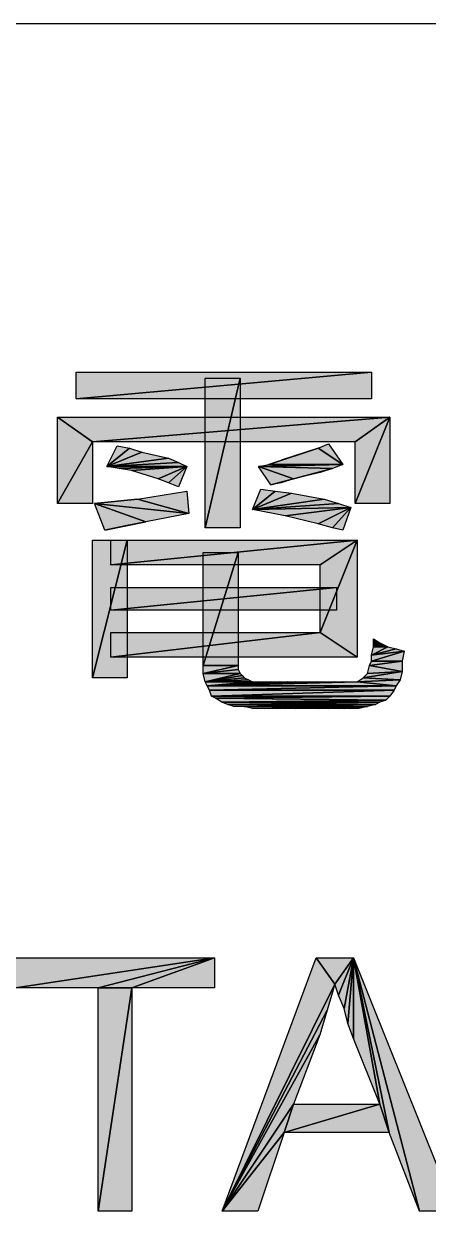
# Model space of a CAD drawing. Header units: millimetres. Extents: x -159 to 198, y 0 to 225.
# Drawn here: x -117.8 to -115.52, y 25.85 to 32.56 of the extents above; entities that cross this region are included whole.
import ezdxf

# ---------------------------------------------------------------- set-up
doc = ezdxf.new("R2010")
doc.units = ezdxf.units.MM
doc.header["$LTSCALE"] = 10.89
doc.layers.add('12_COIN_DXF_FORMAT', color=7, linetype='CONTINUOUS')
doc.layers.add('PAPER', color=7, linetype='CONTINUOUS')

# ---------------------------------------------------------------- blocks, each defined once
blk = doc.blocks.new('A_C4F889353_BL2', base_point=(32.2476, 18.7626))
at = {"layer": '12_COIN_DXF_FORMAT', "color": 7, "linetype": 'Continuous'}
for p, q in [((33.4662, 20.9833), (33.4662, 21.134)), ((33.4662, 21.134), (35.1358, 21.134)), ((35.1358, 21.134), (33.4662, 20.9833)), ((33.4662, 20.9833), (35.1358, 21.134)), ((34.1966, 20.2528), (34.1966, 21.0992)), ((34.1966, 21.0992), (34.3937, 21.0992)), ((34.3937, 21.0992), (34.1966, 20.2528)), ((34.1966, 20.2528), (34.3937, 21.0992)), ((34.3937, 21.0992), (34.3937, 20.2528)), ((35.1358, 21.134), (35.1358, 20.9833)), ((35.1358, 20.9833), (33.4662, 20.9833)), ((33.5589, 20.7398), (33.3618, 20.8789)), ((33.3618, 20.8789), (35.2401, 20.8789)), ((33.3618, 20.392), (33.3618, 20.8789)), ((33.3618, 20.8789), (33.5589, 20.7398)), ((35.2401, 20.8789), (33.5589, 20.7398)), ((33.5589, 20.7398), (35.2401, 20.8789)), ((35.2401, 20.8789), (35.043, 20.7398)), ((35.043, 20.7398), (35.2401, 20.8789)), ((35.2401, 20.8789), (35.043, 20.392)), ((35.043, 20.392), (35.2401, 20.8789)), ((35.2401, 20.8789), (35.2401, 20.392)), ((33.5589, 20.7398), (33.3618, 20.392)), ((33.3618, 20.392), (33.5589, 20.7398)), ((33.5589, 20.7398), (33.5589, 20.392)), ((35.043, 20.7398), (33.5589, 20.7398)), ((33.6401, 20.6007), (33.6981, 20.7166)), ((33.6401, 20.6007), (33.7676, 20.705)), ((33.7676, 20.705), (33.6401, 20.6007)), ((33.6401, 20.6007), (33.8372, 20.6818)), ((33.8372, 20.6818), (33.6401, 20.6007)), ((33.6981, 20.7166), (33.7676, 20.705)), ((33.7676, 20.705), (33.8372, 20.6818)), ((33.8372, 20.6818), (33.9879, 20.647)), ((34.8343, 20.705), (34.556, 20.6122)), ((34.556, 20.6122), (34.8343, 20.705)), ((34.8343, 20.705), (34.6256, 20.6354)), ((34.6256, 20.6354), (34.8343, 20.705)), ((34.6256, 20.6354), (34.7647, 20.6818)), ((34.7647, 20.6818), (34.8343, 20.705)), ((34.8343, 20.705), (34.8923, 20.7282)), ((34.8343, 20.705), (34.9734, 20.6122)), ((34.9734, 20.6122), (34.8343, 20.705)), ((34.8923, 20.7282), (34.9734, 20.6122)), ((35.043, 20.392), (35.043, 20.7398)), ((33.6401, 20.6007), (33.9879, 20.647)), ((33.9879, 20.647), (33.6401, 20.6007)), ((34.0459, 20.6238), (33.6401, 20.6007)), ((33.6401, 20.6007), (34.0459, 20.6238)), ((33.9879, 20.647), (34.0459, 20.6238)), ((34.0459, 20.6238), (34.0923, 20.6007)), ((34.4981, 20.6007), (34.556, 20.6122)), ((34.9734, 20.6122), (34.4981, 20.6007)), ((34.4981, 20.6007), (34.9734, 20.6122)), ((34.556, 20.6122), (34.6256, 20.6354)), ((34.9734, 20.6122), (34.556, 20.6122)), ((34.556, 20.6122), (34.9734, 20.6122)), ((34.9734, 20.6122), (34.9155, 20.5891)), ((34.0923, 20.6007), (33.6401, 20.6007)), ((33.7097, 20.5891), (33.6401, 20.6007)), ((33.6401, 20.6007), (34.0923, 20.6007)), ((34.0923, 20.6007), (33.7097, 20.5891)), ((33.7097, 20.5891), (34.0923, 20.6007)), ((33.7792, 20.5775), (33.7097, 20.5891)), ((34.0923, 20.6007), (33.7792, 20.5775)), ((33.7792, 20.5775), (34.0923, 20.6007)), ((33.93, 20.5311), (33.7792, 20.5775)), ((34.0923, 20.6007), (33.93, 20.5311)), ((33.93, 20.5311), (34.0923, 20.6007)), ((34.0923, 20.6007), (33.9879, 20.5079)), ((33.9879, 20.5079), (34.0923, 20.6007)), ((34.0923, 20.6007), (34.0459, 20.4847)), ((34.9155, 20.5891), (34.4981, 20.6007)), ((34.6952, 20.5311), (34.4981, 20.6007)), ((34.4981, 20.6007), (34.9155, 20.5891)), ((34.5676, 20.4963), (34.4981, 20.6007)), ((34.4981, 20.6007), (34.6952, 20.5311)), ((34.6952, 20.5311), (34.9155, 20.5891)), ((34.9155, 20.5891), (34.6952, 20.5311)), ((34.8459, 20.5659), (34.6952, 20.5311)), ((34.9155, 20.5891), (34.8459, 20.5659)), ((33.9879, 20.5079), (33.93, 20.5311)), ((34.0459, 20.4847), (33.9879, 20.5079)), ((34.5676, 20.4963), (34.6952, 20.5311)), ((34.6952, 20.5311), (34.5676, 20.4963)), ((34.6256, 20.5079), (34.5676, 20.4963)), ((34.6952, 20.5311), (34.6256, 20.5079)), ((33.814, 20.4151), (33.5705, 20.392)), ((33.5705, 20.392), (33.814, 20.4151)), ((33.6865, 20.4036), (33.814, 20.4151)), ((33.814, 20.4151), (34.0923, 20.4615)), ((33.814, 20.4151), (34.1039, 20.334)), ((34.1039, 20.334), (33.814, 20.4151)), ((34.0923, 20.4615), (34.1039, 20.334)), ((34.4633, 20.3572), (34.5097, 20.4731)), ((34.4633, 20.3572), (34.5908, 20.4615)), ((34.5908, 20.4615), (34.4633, 20.3572)), ((34.4633, 20.3572), (34.6836, 20.4499)), ((34.6836, 20.4499), (34.4633, 20.3572)), ((34.4633, 20.3572), (34.8691, 20.4151)), ((34.8691, 20.4151), (34.4633, 20.3572)), ((34.5097, 20.4731), (34.5908, 20.4615)), ((34.5908, 20.4615), (34.6836, 20.4499)), ((34.6836, 20.4499), (34.8691, 20.4151)), ((34.8691, 20.4151), (34.9503, 20.392)), ((33.5589, 20.392), (33.3618, 20.392)), ((33.5705, 20.392), (33.6865, 20.4036)), ((34.1039, 20.334), (33.5705, 20.392)), ((33.8604, 20.2876), (33.5705, 20.392)), ((33.5705, 20.392), (34.1039, 20.334)), ((33.6285, 20.2412), (33.5705, 20.392)), ((33.5705, 20.392), (33.8604, 20.2876)), ((34.4633, 20.3572), (34.9503, 20.392)), ((34.9503, 20.392), (34.4633, 20.3572)), ((35.0198, 20.3688), (34.4633, 20.3572)), ((34.4633, 20.3572), (35.0198, 20.3688)), ((34.6488, 20.3224), (34.4633, 20.3572)), ((35.0198, 20.3688), (34.6488, 20.3224)), ((34.6488, 20.3224), (35.0198, 20.3688)), ((35.0198, 20.3688), (34.8343, 20.276)), ((34.8343, 20.276), (35.0198, 20.3688)), ((35.0198, 20.3688), (34.9155, 20.2528)), ((34.9155, 20.2528), (35.0198, 20.3688)), ((34.9503, 20.392), (35.0198, 20.3688)), ((35.0198, 20.3688), (34.9734, 20.2412)), ((35.2401, 20.392), (35.043, 20.392)), ((33.6285, 20.2412), (33.8604, 20.2876)), ((33.8604, 20.2876), (33.6285, 20.2412)), ((33.8604, 20.2876), (33.7445, 20.2644)), ((34.1039, 20.334), (33.8604, 20.2876)), ((34.8343, 20.276), (34.6488, 20.3224)), ((34.9155, 20.2528), (34.8343, 20.276)), ((33.7445, 20.2644), (33.6285, 20.2412)), ((34.3937, 20.2528), (34.1966, 20.2528)), ((34.9734, 20.2412), (34.9155, 20.2528)), ((33.5589, 19.4065), (33.5589, 20.1833)), ((33.5589, 20.1833), (33.756, 20.1833)), ((33.756, 20.1833), (33.5589, 19.4065)), ((33.5589, 19.4065), (33.756, 20.1833)), ((33.6633, 20.0441), (33.6633, 20.1833)), ((33.6633, 20.1833), (35.0546, 20.1833)), ((35.0546, 20.1833), (33.6633, 20.0441)), ((33.6633, 20.0441), (35.0546, 20.1833)), ((33.756, 20.1833), (33.756, 19.4065)), ((35.0546, 20.1833), (34.8459, 20.0441)), ((34.8459, 20.0441), (35.0546, 20.1833)), ((35.0546, 20.1833), (34.8459, 19.6615)), ((34.8459, 19.6615), (35.0546, 20.1833)), ((35.0546, 20.1833), (35.0546, 19.5224)), ((34.185, 19.476), (34.185, 20.1137)), ((34.185, 20.1137), (34.3821, 20.1137)), ((34.3821, 20.1137), (34.185, 19.476)), ((34.185, 19.476), (34.3821, 20.1137)), ((34.3821, 20.1137), (34.3821, 19.476)), ((34.8459, 20.0441), (33.6633, 20.0441)), ((34.8459, 19.6615), (34.8459, 20.0441)), ((33.6633, 19.7891), (33.6633, 19.9166)), ((33.6633, 19.9166), (34.9387, 19.9166)), ((34.9387, 19.9166), (33.6633, 19.7891)), ((33.6633, 19.7891), (34.9387, 19.9166)), ((34.9387, 19.9166), (34.9387, 19.7891)), ((34.9387, 19.7891), (33.6633, 19.7891)), ((33.6633, 19.5224), (33.6633, 19.6615)), ((33.6633, 19.6615), (34.8459, 19.6615)), ((34.8459, 19.6615), (33.6633, 19.5224)), ((33.6633, 19.5224), (34.8459, 19.6615)), ((34.8459, 19.6615), (35.0546, 19.5224)), ((35.0546, 19.5224), (34.8459, 19.6615)), ((35.1474, 19.5804), (35.1474, 19.6267)), ((35.1474, 19.6267), (35.1821, 19.6036)), ((35.1821, 19.6036), (35.1474, 19.5804)), ((35.1474, 19.5804), (35.1821, 19.6036)), ((35.1821, 19.6036), (35.2285, 19.5804)), ((35.1358, 19.534), (35.2285, 19.5804)), ((35.1358, 19.534), (35.1474, 19.5804)), ((35.2285, 19.5804), (35.1358, 19.534)), ((35.1358, 19.534), (35.2749, 19.5688)), ((35.2749, 19.5688), (35.1358, 19.534)), ((35.3213, 19.5572), (35.1358, 19.534)), ((35.1358, 19.534), (35.3213, 19.5572)), ((35.3213, 19.5572), (35.1358, 19.4992)), ((35.1358, 19.4992), (35.3213, 19.5572)), ((35.2285, 19.5804), (35.1474, 19.5804)), ((35.1474, 19.5804), (35.2285, 19.5804)), ((35.2285, 19.5804), (35.2749, 19.5688)), ((35.2749, 19.5688), (35.3213, 19.5572)), ((35.3213, 19.5572), (35.3097, 19.4992)), ((35.0546, 19.5224), (33.6633, 19.5224)), ((34.3821, 19.476), (34.185, 19.476)), ((34.185, 19.4296), (34.3821, 19.476)), ((34.185, 19.4296), (34.185, 19.476)), ((34.185, 19.476), (34.3821, 19.476)), ((34.3821, 19.476), (34.185, 19.4296)), ((34.3821, 19.476), (34.3821, 19.4528)), ((35.1126, 19.4296), (35.1242, 19.476)), ((35.1242, 19.476), (35.1358, 19.4992)), ((35.3097, 19.4992), (35.1242, 19.476)), ((35.1242, 19.476), (35.3097, 19.4992)), ((35.3097, 19.4412), (35.1242, 19.476)), ((35.1242, 19.476), (35.3097, 19.4412)), ((35.1358, 19.4992), (35.1358, 19.534)), ((35.3097, 19.4992), (35.1358, 19.4992)), ((35.1358, 19.4992), (35.3097, 19.4992)), ((35.3097, 19.4992), (35.3097, 19.4412)), ((33.756, 19.4065), (33.5589, 19.4065)), ((34.3821, 19.4528), (34.185, 19.4296)), ((34.185, 19.4296), (34.3821, 19.4528)), ((34.3937, 19.4296), (34.185, 19.4296)), ((34.1966, 19.3833), (34.185, 19.4296)), ((34.185, 19.4296), (34.3937, 19.4296)), ((34.1966, 19.3833), (34.3937, 19.4296)), ((34.3937, 19.4296), (34.1966, 19.3833)), ((34.1966, 19.3833), (34.4053, 19.418)), ((34.4053, 19.418), (34.1966, 19.3833)), ((34.1966, 19.3833), (34.4169, 19.4065)), ((34.4169, 19.4065), (34.1966, 19.3833)), ((34.3821, 19.4528), (34.3937, 19.4296)), ((34.3937, 19.4296), (34.4053, 19.418)), ((34.4053, 19.418), (34.4169, 19.4065)), ((34.4169, 19.4065), (34.4401, 19.3949)), ((35.0546, 19.3833), (35.0894, 19.4065)), ((35.3097, 19.4412), (35.0894, 19.4065)), ((35.0894, 19.4065), (35.3097, 19.4412)), ((35.0894, 19.4065), (35.1126, 19.4296)), ((35.2981, 19.3949), (35.0894, 19.4065)), ((35.0894, 19.4065), (35.2981, 19.3949)), ((35.3097, 19.4412), (35.1126, 19.4296)), ((35.1126, 19.4296), (35.3097, 19.4412)), ((35.3097, 19.4412), (35.2981, 19.3949)), ((34.4401, 19.3949), (34.1966, 19.3833)), ((34.1966, 19.3833), (34.4401, 19.3949)), ((34.4633, 19.3833), (34.1966, 19.3833)), ((34.2082, 19.3601), (34.1966, 19.3833)), ((34.1966, 19.3833), (34.4633, 19.3833)), ((35.0546, 19.3833), (34.2082, 19.3601)), ((34.2082, 19.3601), (34.9966, 19.3833)), ((34.9966, 19.3833), (34.2082, 19.3601)), ((34.2082, 19.3601), (34.9734, 19.3833)), ((34.9734, 19.3833), (34.2082, 19.3601)), ((34.2082, 19.3601), (34.9271, 19.3833)), ((34.9271, 19.3833), (34.2082, 19.3601)), ((34.2082, 19.3601), (34.8227, 19.3833)), ((34.8227, 19.3833), (34.2082, 19.3601)), ((34.2082, 19.3601), (34.7068, 19.3833)), ((34.7068, 19.3833), (34.2082, 19.3601)), ((34.2082, 19.3601), (34.6604, 19.3833)), ((34.6604, 19.3833), (34.2082, 19.3601)), ((34.2082, 19.3601), (34.614, 19.3833)), ((34.614, 19.3833), (34.2082, 19.3601)), ((34.2082, 19.3601), (34.5676, 19.3833)), ((34.5676, 19.3833), (34.2082, 19.3601)), ((34.2082, 19.3601), (34.5445, 19.3833)), ((34.5445, 19.3833), (34.2082, 19.3601)), ((34.2082, 19.3601), (34.4981, 19.3833)), ((34.4981, 19.3833), (34.2082, 19.3601)), ((34.2082, 19.3601), (34.4633, 19.3833)), ((34.4633, 19.3833), (34.2082, 19.3601)), ((34.2082, 19.3601), (35.0546, 19.3833)), ((35.2749, 19.3601), (34.2082, 19.3601)), ((34.2198, 19.3369), (34.2082, 19.3601)), ((34.2082, 19.3601), (35.2749, 19.3601)), ((35.2749, 19.3601), (34.2198, 19.3369)), ((34.2198, 19.3369), (35.2749, 19.3601)), ((35.2633, 19.3369), (34.2198, 19.3369)), ((34.2314, 19.3021), (34.2198, 19.3369)), ((34.2198, 19.3369), (35.2633, 19.3369)), ((35.2633, 19.3369), (34.2314, 19.3021)), ((34.2314, 19.3021), (35.2633, 19.3369)), ((34.4401, 19.3949), (34.4633, 19.3833)), ((34.4633, 19.3833), (34.4981, 19.3833)), ((34.4981, 19.3833), (34.5445, 19.3833)), ((34.5445, 19.3833), (34.5676, 19.3833)), ((34.5676, 19.3833), (34.614, 19.3833)), ((34.614, 19.3833), (34.6604, 19.3833)), ((34.6604, 19.3833), (34.7068, 19.3833)), ((34.7068, 19.3833), (34.8227, 19.3833)), ((34.8227, 19.3833), (34.9271, 19.3833)), ((34.9271, 19.3833), (34.9734, 19.3833)), ((34.9734, 19.3833), (34.9966, 19.3833)), ((34.9966, 19.3833), (35.0546, 19.3833)), ((35.2981, 19.3949), (35.0546, 19.3833)), ((35.0546, 19.3833), (35.2981, 19.3949)), ((35.0546, 19.3833), (35.2749, 19.3601)), ((35.2749, 19.3601), (35.0546, 19.3833)), ((35.2633, 19.3369), (35.2401, 19.3021)), ((35.2749, 19.3601), (35.2633, 19.3369)), ((35.2981, 19.3949), (35.2749, 19.3601)), ((35.2401, 19.3021), (34.2314, 19.3021)), ((34.2546, 19.2905), (34.2314, 19.3021)), ((34.2314, 19.3021), (35.2401, 19.3021)), ((35.2401, 19.3021), (34.2546, 19.2905)), ((34.2546, 19.2905), (35.2401, 19.3021)), ((35.2169, 19.2789), (34.2546, 19.2905)), ((34.2894, 19.2673), (34.2546, 19.2905)), ((34.2546, 19.2905), (35.2169, 19.2789)), ((35.2169, 19.2789), (34.2894, 19.2673)), ((34.2894, 19.2673), (35.2169, 19.2789)), ((35.1821, 19.2673), (34.2894, 19.2673)), ((34.3242, 19.2557), (34.2894, 19.2673)), ((34.2894, 19.2673), (35.1821, 19.2673)), ((35.1821, 19.2673), (34.3242, 19.2557)), ((34.3242, 19.2557), (35.1821, 19.2673)), ((35.1821, 19.2673), (35.1589, 19.2557)), ((35.2169, 19.2789), (35.1821, 19.2673)), ((35.2401, 19.3021), (35.2169, 19.2789)), ((35.1589, 19.2557), (34.3242, 19.2557)), ((34.3589, 19.2441), (34.3242, 19.2557)), ((34.3242, 19.2557), (35.1589, 19.2557)), ((35.1589, 19.2557), (34.3589, 19.2441)), ((34.3589, 19.2441), (35.1589, 19.2557)), ((34.4169, 19.2441), (34.3589, 19.2441)), ((35.1589, 19.2557), (34.4169, 19.2441)), ((34.4169, 19.2441), (35.1589, 19.2557)), ((35.1126, 19.2441), (34.4169, 19.2441)), ((34.4633, 19.2325), (34.4169, 19.2441)), ((34.4169, 19.2441), (35.1126, 19.2441)), ((35.1126, 19.2441), (34.4633, 19.2325)), ((34.4633, 19.2325), (35.1126, 19.2441)), ((34.5329, 19.2325), (34.4633, 19.2325)), ((35.1126, 19.2441), (34.5329, 19.2325)), ((34.5329, 19.2325), (35.1126, 19.2441)), ((34.556, 19.2325), (34.5329, 19.2325)), ((35.1126, 19.2441), (34.556, 19.2325)), ((34.556, 19.2325), (35.1126, 19.2441)), ((34.6024, 19.2325), (34.556, 19.2325)), ((35.1126, 19.2441), (34.6024, 19.2325)), ((34.6024, 19.2325), (35.1126, 19.2441)), ((34.6488, 19.2325), (34.6024, 19.2325)), ((35.1126, 19.2441), (34.6488, 19.2325)), ((34.6488, 19.2325), (35.1126, 19.2441)), ((34.7068, 19.2325), (34.6488, 19.2325)), ((35.1126, 19.2441), (34.7068, 19.2325)), ((34.7068, 19.2325), (35.1126, 19.2441)), ((34.8343, 19.2325), (34.7068, 19.2325)), ((35.1126, 19.2441), (34.8343, 19.2325)), ((34.8343, 19.2325), (35.1126, 19.2441)), ((34.8923, 19.2325), (34.8343, 19.2325)), ((35.1126, 19.2441), (34.8923, 19.2325)), ((34.8923, 19.2325), (35.1126, 19.2441)), ((34.9503, 19.2325), (34.8923, 19.2325)), ((35.1126, 19.2441), (34.9503, 19.2325)), ((34.9503, 19.2325), (35.1126, 19.2441)), ((34.985, 19.2325), (34.9503, 19.2325)), ((35.1126, 19.2441), (34.985, 19.2325)), ((34.985, 19.2325), (35.1126, 19.2441)), ((35.0198, 19.2325), (34.985, 19.2325)), ((35.1126, 19.2441), (35.0198, 19.2325)), ((35.0198, 19.2325), (35.1126, 19.2441)), ((35.0662, 19.2325), (35.0198, 19.2325)), ((35.1126, 19.2441), (35.0662, 19.2325)), ((35.1589, 19.2557), (35.1126, 19.2441)), ((33.1237, 17.8236), (34.2491, 17.8236)), ((34.2491, 17.8236), (33.1237, 17.6537)), ((33.1237, 17.6537), (34.2491, 17.8236)), ((34.2491, 17.8236), (33.5908, 17.6537)), ((33.5908, 17.6537), (34.2491, 17.8236)), ((34.2491, 17.8236), (33.782, 17.6537)), ((33.782, 17.6537), (34.2491, 17.8236)), ((34.2491, 17.8236), (34.2491, 17.6537)), ((34.2916, 16.3902), (34.8225, 17.8236)), ((34.9286, 17.6749), (34.8225, 17.8236)), ((34.8225, 17.8236), (35.0348, 17.8236)), ((34.8225, 17.8236), (34.9286, 17.6749)), ((35.0348, 17.8236), (34.9286, 17.6749)), ((34.9286, 17.6749), (35.0348, 17.8236)), ((35.0348, 17.8236), (34.9499, 17.6112)), ((34.9499, 17.6112), (35.0348, 17.8236)), ((35.0348, 17.8236), (34.9817, 17.5369)), ((34.9817, 17.5369), (35.0348, 17.8236)), ((35.0348, 17.8236), (35.0029, 17.452)), ((35.0029, 17.452), (35.0348, 17.8236)), ((35.0348, 17.8236), (35.0348, 17.367)), ((35.0348, 17.367), (35.0348, 17.8236)), ((35.0348, 17.8236), (35.1834, 16.9954)), ((35.1834, 16.9954), (35.0348, 17.8236)), ((35.0348, 17.8236), (35.2365, 16.8362)), ((35.2365, 16.8362), (35.0348, 17.8236)), ((35.0348, 17.8236), (35.4064, 16.3902)), ((35.0348, 17.8236), (35.6081, 16.3902)), ((35.4064, 16.3902), (35.0348, 17.8236)), ((34.2916, 16.3902), (34.9286, 17.6749)), ((34.9286, 17.6749), (34.2916, 16.3902)), ((34.9286, 17.6749), (34.8862, 17.5263)), ((34.9499, 17.6112), (34.9286, 17.6749)), ((33.5908, 17.6537), (33.1237, 17.6537)), ((33.782, 17.6537), (33.5908, 17.6537)), ((33.5908, 16.3902), (33.5908, 17.6537)), ((33.5908, 17.6537), (33.782, 17.6537)), ((33.782, 17.6537), (33.5908, 16.3902)), ((33.5908, 16.3902), (33.782, 17.6537)), ((34.2491, 17.6537), (33.782, 17.6537)), ((33.782, 17.6537), (33.782, 16.3902)), ((34.9817, 17.5369), (34.9499, 17.6112)), ((34.2916, 16.3902), (34.8862, 17.5263)), ((34.8862, 17.5263), (34.2916, 16.3902)), ((34.8862, 17.5263), (34.8437, 17.3883)), ((35.0029, 17.452), (34.9817, 17.5369)), ((34.2916, 16.3902), (34.8437, 17.3883)), ((34.8437, 17.3883), (34.2916, 16.3902)), ((34.8437, 17.3883), (34.695, 16.9954)), ((35.0348, 17.367), (35.0029, 17.452)), ((35.1834, 16.9954), (35.0348, 17.367)), ((34.2916, 16.3902), (34.695, 16.9954)), ((34.695, 16.9954), (34.2916, 16.3902)), ((35.1834, 16.9954), (34.642, 16.8362)), ((34.642, 16.8362), (34.695, 16.9954)), ((34.695, 16.9954), (34.642, 16.8362)), ((34.642, 16.8362), (35.1834, 16.9954)), ((34.695, 16.9954), (35.1834, 16.9954)), ((35.1834, 16.9954), (35.2365, 16.8362)), ((35.2365, 16.8362), (35.1834, 16.9954)), ((34.642, 16.8362), (34.2916, 16.3902)), ((34.2916, 16.3902), (34.642, 16.8362)), ((34.642, 16.8362), (34.4933, 16.3902)), ((35.2365, 16.8362), (34.642, 16.8362)), ((35.4064, 16.3902), (35.2365, 16.8362)), ((33.782, 16.3902), (33.5908, 16.3902)), ((34.4933, 16.3902), (34.2916, 16.3902)), ((35.6081, 16.3902), (35.4064, 16.3902))]:
    blk.add_line(p, q, dxfattribs=at)
for points in [[(33.4662, 20.9833), (33.4662, 21.134), (35.1358, 21.134)], [(35.1358, 21.134), (35.1358, 20.9833), (33.4662, 20.9833)], [(34.1966, 20.2528), (34.1966, 21.0992), (34.3937, 21.0992)], [(34.3937, 21.0992), (34.3937, 20.2528), (34.1966, 20.2528)], [(35.2401, 20.8789), (33.5589, 20.7398), (33.3618, 20.8789)], [(33.3618, 20.392), (33.3618, 20.8789), (33.5589, 20.7398)], [(33.5589, 20.7398), (35.2401, 20.8789), (35.043, 20.7398)], [(35.043, 20.7398), (35.2401, 20.8789), (35.043, 20.392)], [(35.2401, 20.8789), (35.2401, 20.392), (35.043, 20.392)], [(33.5589, 20.7398), (33.5589, 20.392), (33.3618, 20.392)], [(33.6401, 20.6007), (33.6981, 20.7166), (33.7676, 20.705)], [(33.8372, 20.6818), (33.6401, 20.6007), (33.7676, 20.705)], [(33.9879, 20.647), (33.6401, 20.6007), (33.8372, 20.6818)], [(34.6256, 20.6354), (34.8343, 20.705), (34.556, 20.6122)], [(34.556, 20.6122), (34.8343, 20.705), (34.9734, 20.6122)], [(34.7647, 20.6818), (34.8343, 20.705), (34.6256, 20.6354)], [(34.8923, 20.7282), (34.9734, 20.6122), (34.8343, 20.705)], [(34.0459, 20.6238), (33.6401, 20.6007), (33.9879, 20.647)], [(34.0459, 20.6238), (34.0923, 20.6007), (33.6401, 20.6007)], [(34.4981, 20.6007), (34.556, 20.6122), (34.9734, 20.6122)], [(34.9734, 20.6122), (34.9155, 20.5891), (34.4981, 20.6007)], [(33.7097, 20.5891), (33.6401, 20.6007), (34.0923, 20.6007)], [(33.7097, 20.5891), (34.0923, 20.6007), (33.7792, 20.5775)], [(33.7792, 20.5775), (34.0923, 20.6007), (33.93, 20.5311)], [(33.93, 20.5311), (34.0923, 20.6007), (33.9879, 20.5079)], [(34.0923, 20.6007), (34.0459, 20.4847), (33.9879, 20.5079)], [(34.9155, 20.5891), (34.6952, 20.5311), (34.4981, 20.6007)], [(34.5676, 20.4963), (34.4981, 20.6007), (34.6952, 20.5311)], [(34.8459, 20.5659), (34.6952, 20.5311), (34.9155, 20.5891)], [(34.6256, 20.5079), (34.5676, 20.4963), (34.6952, 20.5311)], [(33.6865, 20.4036), (33.814, 20.4151), (33.5705, 20.392)], [(33.5705, 20.392), (33.814, 20.4151), (34.1039, 20.334)], [(34.0923, 20.4615), (34.1039, 20.334), (33.814, 20.4151)], [(34.4633, 20.3572), (34.5097, 20.4731), (34.5908, 20.4615)], [(34.6836, 20.4499), (34.4633, 20.3572), (34.5908, 20.4615)], [(34.8691, 20.4151), (34.4633, 20.3572), (34.6836, 20.4499)], [(34.9503, 20.392), (34.4633, 20.3572), (34.8691, 20.4151)], [(34.1039, 20.334), (33.8604, 20.2876), (33.5705, 20.392)], [(33.6285, 20.2412), (33.5705, 20.392), (33.8604, 20.2876)], [(35.0198, 20.3688), (34.4633, 20.3572), (34.9503, 20.392)], [(34.4633, 20.3572), (35.0198, 20.3688), (34.6488, 20.3224)], [(34.6488, 20.3224), (35.0198, 20.3688), (34.8343, 20.276)], [(34.8343, 20.276), (35.0198, 20.3688), (34.9155, 20.2528)], [(35.0198, 20.3688), (34.9734, 20.2412), (34.9155, 20.2528)], [(33.7445, 20.2644), (33.6285, 20.2412), (33.8604, 20.2876)], [(33.5589, 19.4065), (33.5589, 20.1833), (33.756, 20.1833)], [(33.756, 20.1833), (33.756, 19.4065), (33.5589, 19.4065)], [(33.6633, 20.0441), (33.6633, 20.1833), (35.0546, 20.1833)], [(33.6633, 20.0441), (35.0546, 20.1833), (34.8459, 20.0441)], [(34.8459, 20.0441), (35.0546, 20.1833), (34.8459, 19.6615)], [(35.0546, 20.1833), (35.0546, 19.5224), (34.8459, 19.6615)], [(34.185, 19.476), (34.185, 20.1137), (34.3821, 20.1137)], [(34.3821, 20.1137), (34.3821, 19.476), (34.185, 19.476)], [(33.6633, 19.7891), (33.6633, 19.9166), (34.9387, 19.9166)], [(34.9387, 19.9166), (34.9387, 19.7891), (33.6633, 19.7891)], [(33.6633, 19.5224), (33.6633, 19.6615), (34.8459, 19.6615)], [(33.6633, 19.5224), (34.8459, 19.6615), (35.0546, 19.5224)], [(35.1474, 19.5804), (35.1474, 19.6267), (35.1821, 19.6036)], [(35.1821, 19.6036), (35.2285, 19.5804), (35.1474, 19.5804)], [(35.2749, 19.5688), (35.1358, 19.534), (35.2285, 19.5804)], [(35.1358, 19.534), (35.1474, 19.5804), (35.2285, 19.5804)], [(35.3213, 19.5572), (35.1358, 19.534), (35.2749, 19.5688)], [(35.1358, 19.534), (35.3213, 19.5572), (35.1358, 19.4992)], [(35.3213, 19.5572), (35.3097, 19.4992), (35.1358, 19.4992)], [(34.3821, 19.4528), (34.185, 19.4296), (34.3821, 19.476)], [(34.185, 19.4296), (34.185, 19.476), (34.3821, 19.476)], [(35.1126, 19.4296), (35.1242, 19.476), (35.3097, 19.4412)], [(35.1242, 19.476), (35.1358, 19.4992), (35.3097, 19.4992)], [(35.3097, 19.4992), (35.3097, 19.4412), (35.1242, 19.476)], [(34.3821, 19.4528), (34.3937, 19.4296), (34.185, 19.4296)], [(34.1966, 19.3833), (34.185, 19.4296), (34.3937, 19.4296)], [(34.4053, 19.418), (34.1966, 19.3833), (34.3937, 19.4296)], [(34.4169, 19.4065), (34.1966, 19.3833), (34.4053, 19.418)], [(34.4401, 19.3949), (34.1966, 19.3833), (34.4169, 19.4065)], [(35.0546, 19.3833), (35.0894, 19.4065), (35.2981, 19.3949)], [(35.1126, 19.4296), (35.3097, 19.4412), (35.0894, 19.4065)], [(35.3097, 19.4412), (35.2981, 19.3949), (35.0894, 19.4065)], [(34.4401, 19.3949), (34.4633, 19.3833), (34.1966, 19.3833)], [(34.2082, 19.3601), (34.1966, 19.3833), (34.4633, 19.3833)], [(35.0546, 19.3833), (34.2082, 19.3601), (34.9966, 19.3833)], [(34.9966, 19.3833), (34.2082, 19.3601), (34.9734, 19.3833)], [(34.9734, 19.3833), (34.2082, 19.3601), (34.9271, 19.3833)], [(34.9271, 19.3833), (34.2082, 19.3601), (34.8227, 19.3833)], [(34.8227, 19.3833), (34.2082, 19.3601), (34.7068, 19.3833)], [(34.7068, 19.3833), (34.2082, 19.3601), (34.6604, 19.3833)], [(34.6604, 19.3833), (34.2082, 19.3601), (34.614, 19.3833)], [(34.614, 19.3833), (34.2082, 19.3601), (34.5676, 19.3833)], [(34.5676, 19.3833), (34.2082, 19.3601), (34.5445, 19.3833)], [(34.5445, 19.3833), (34.2082, 19.3601), (34.4981, 19.3833)], [(34.4981, 19.3833), (34.2082, 19.3601), (34.4633, 19.3833)], [(34.2082, 19.3601), (35.0546, 19.3833), (35.2749, 19.3601)], [(34.2198, 19.3369), (34.2082, 19.3601), (35.2749, 19.3601)], [(35.2749, 19.3601), (35.2633, 19.3369), (34.2198, 19.3369)], [(34.2314, 19.3021), (34.2198, 19.3369), (35.2633, 19.3369)], [(35.2633, 19.3369), (35.2401, 19.3021), (34.2314, 19.3021)], [(35.2981, 19.3949), (35.2749, 19.3601), (35.0546, 19.3833)], [(34.2546, 19.2905), (34.2314, 19.3021), (35.2401, 19.3021)], [(35.2401, 19.3021), (35.2169, 19.2789), (34.2546, 19.2905)], [(34.2894, 19.2673), (34.2546, 19.2905), (35.2169, 19.2789)], [(35.2169, 19.2789), (35.1821, 19.2673), (34.2894, 19.2673)], [(34.3242, 19.2557), (34.2894, 19.2673), (35.1821, 19.2673)], [(35.1821, 19.2673), (35.1589, 19.2557), (34.3242, 19.2557)], [(34.3589, 19.2441), (34.3242, 19.2557), (35.1589, 19.2557)], [(34.3589, 19.2441), (35.1589, 19.2557), (34.4169, 19.2441)], [(35.1589, 19.2557), (35.1126, 19.2441), (34.4169, 19.2441)], [(34.4633, 19.2325), (34.4169, 19.2441), (35.1126, 19.2441)], [(34.4633, 19.2325), (35.1126, 19.2441), (34.5329, 19.2325)], [(34.5329, 19.2325), (35.1126, 19.2441), (34.556, 19.2325)], [(34.556, 19.2325), (35.1126, 19.2441), (34.6024, 19.2325)], [(34.6024, 19.2325), (35.1126, 19.2441), (34.6488, 19.2325)], [(34.6488, 19.2325), (35.1126, 19.2441), (34.7068, 19.2325)], [(34.7068, 19.2325), (35.1126, 19.2441), (34.8343, 19.2325)], [(34.8343, 19.2325), (35.1126, 19.2441), (34.8923, 19.2325)], [(34.8923, 19.2325), (35.1126, 19.2441), (34.9503, 19.2325)], [(34.9503, 19.2325), (35.1126, 19.2441), (34.985, 19.2325)], [(34.985, 19.2325), (35.1126, 19.2441), (35.0198, 19.2325)], [(35.1126, 19.2441), (35.0662, 19.2325), (35.0198, 19.2325)], [(33.1237, 17.6537), (33.1237, 17.8236), (34.2491, 17.8236)], [(33.1237, 17.6537), (34.2491, 17.8236), (33.5908, 17.6537)], [(33.5908, 17.6537), (34.2491, 17.8236), (33.782, 17.6537)], [(34.2491, 17.8236), (34.2491, 17.6537), (33.782, 17.6537)], [(34.2916, 16.3902), (34.8225, 17.8236), (34.9286, 17.6749)], [(35.0348, 17.8236), (34.9286, 17.6749), (34.8225, 17.8236)], [(34.9286, 17.6749), (35.0348, 17.8236), (34.9499, 17.6112)], [(34.9499, 17.6112), (35.0348, 17.8236), (34.9817, 17.5369)], [(34.9817, 17.5369), (35.0348, 17.8236), (35.0029, 17.452)], [(35.0029, 17.452), (35.0348, 17.8236), (35.0348, 17.367)], [(35.0348, 17.367), (35.0348, 17.8236), (35.1834, 16.9954)], [(35.1834, 16.9954), (35.0348, 17.8236), (35.2365, 16.8362)], [(35.2365, 16.8362), (35.0348, 17.8236), (35.4064, 16.3902)], [(35.0348, 17.8236), (35.6081, 16.3902), (35.4064, 16.3902)], [(34.8862, 17.5263), (34.2916, 16.3902), (34.9286, 17.6749)], [(33.5908, 16.3902), (33.5908, 17.6537), (33.782, 17.6537)], [(33.782, 17.6537), (33.782, 16.3902), (33.5908, 16.3902)], [(34.8437, 17.3883), (34.2916, 16.3902), (34.8862, 17.5263)], [(34.695, 16.9954), (34.2916, 16.3902), (34.8437, 17.3883)], [(34.642, 16.8362), (34.2916, 16.3902), (34.695, 16.9954)], [(35.1834, 16.9954), (34.642, 16.8362), (34.695, 16.9954)], [(34.642, 16.8362), (35.1834, 16.9954), (35.2365, 16.8362)], [(34.642, 16.8362), (34.4933, 16.3902), (34.2916, 16.3902)]]:
    blk.add_solid(points, dxfattribs=at)

msp = doc.modelspace()

# ---------------------------------------------------------------- linework, layer by layer
at = {"layer": 'PAPER', "color": 3}
msp.add_line((-7.573, 32.564), (-151.4604, 32.564), dxfattribs=at)

# ---------------------------------------------------------------- block references
at = {"layer": '12_COIN_DXF_FORMAT', "color": 2, "linetype": 'Continuous'}
msp.add_blockref('A_C4F889353_BL2', (-118.728, 28.2232), dxfattribs=at)

doc.saveas('drawing.dxf')
